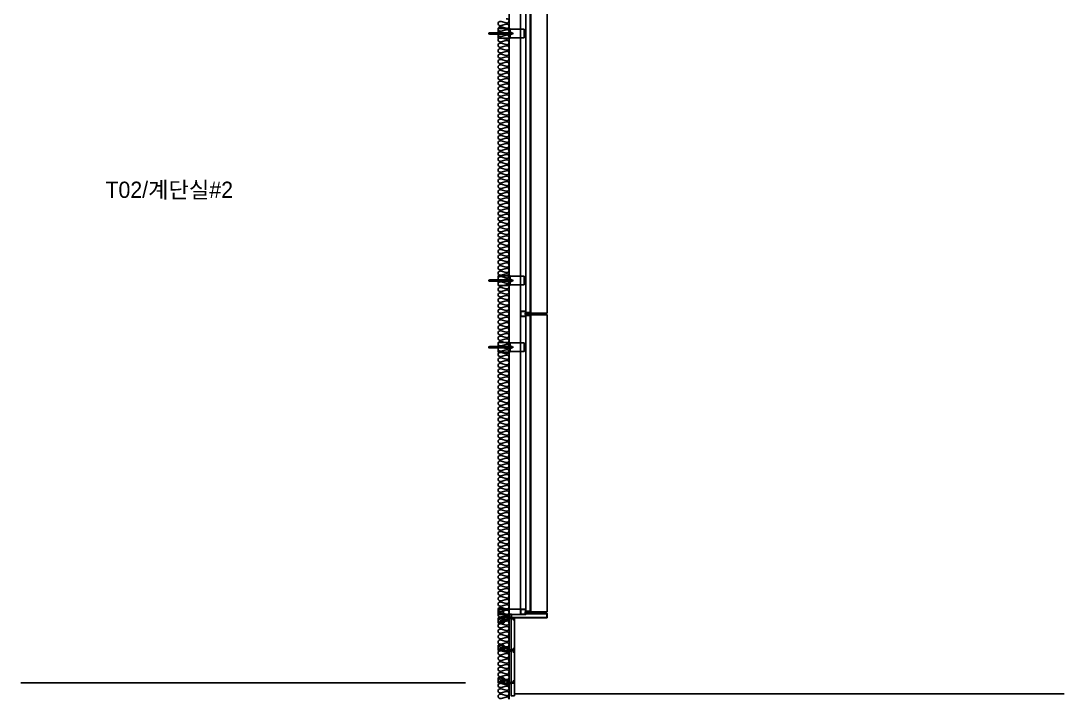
# Model space of a CAD drawing. Header units: millimetres. Extents: x -75040 to 92617, y -36837 to 48530.
# Drawn here: x 83000 to 92617, y -150 to 6101 of the extents above; entities that cross this region are included whole.
import ezdxf
from ezdxf.enums import TextEntityAlignment as Align

# ---------------------------------------------------------------- set-up
doc = ezdxf.new("R2010")
doc.units = ezdxf.units.MM
doc.header["$LTSCALE"] = 60
doc.linetypes.add('ACAD_ISO05W100', pattern=[33, 24, -3, 0, -3, 0, -3])
for name, color, linetype in [('A-ELE-9', 9, 'Continuous'), ('A-ETC', 7, 'Continuous'), ('A-ETC-8', 8, 'Continuous'), ('A-FIN', 6, 'Continuous'), ('A-FIN(EX)', 6, 'Continuous'), ('A-FIN-9', 7, 'Continuous'), ('A-HAT-MATL', 8, 'Continuous'), ('A-SITE', 3, 'ACAD_ISO05W100')]:
    doc.layers.add(name, color=color, linetype=linetype)
doc.layers.add('NOPLOT', color=191, linetype='Continuous', plot=False)
doc.layers.add('NOPLOT-TEXT', color=11, linetype='Continuous', plot=False)
doc.styles.add('Gtx', font='')
doc.styles.get('Gtx').set_extended_font_data('Dotum')

# ---------------------------------------------------------------- blocks, each defined once
blk = doc.blocks.new('A$C632c858f')
at = {"layer": 'A-ETC-8'}
blk.add_arc((-2.8, 0), 24, 341.82483, 18.17517, dxfattribs=at)
blk.add_ellipse((34, 0), major_axis=(7.59, 0), ratio=0.987937, dxfattribs=at)
at = {"layer": 'NOPLOT'}
blk.add_line((0, 0), (58.4, 0), dxfattribs=at)
for points in [[(0, 7.5), (41, 7.5)], [(0, -7.5), (41, -7.5)]]:
    blk.add_lwpolyline(points, dxfattribs=at)
blk = doc.blocks.new('A$Cae507117')
at = {"layer": 'A-ETC-8'}
for points in [[(-50, 0), (-50, -50), (0, -50), (0, 0)], [(-46.8, -3.2), (-46.8, -46.8), (-3.2, -46.8), (-3.2, -3.2)]]:
    blk.add_lwpolyline(points, close=True, dxfattribs=at)
blk = doc.blocks.new('너트 M12')
for p, q in [((-9, 0), (9, 0)), ((-9.5, -9), (-9.5, -0.5)), ((9, -9.5), (-9, -9.5)), ((0, -8.3), (0, -1.2)), ((9.5, -0.5), (9.5, -9))]:
    blk.add_line(p, q)
for centre, start, end in [((-9, -0.5), 90, 180), ((-9, -9), 180, 270), ((9, -0.5), 0, 90), ((9, -9), 270, 0)]:
    blk.add_arc(centre, 0.5, start, end)
at = {"extrusion": (0, 0, -1)}
for centre, major_axis, ratio, start_param, end_param in [((-4.8, -0.9), (-4.75, 0.31), 0.185359, -0.024388, 3.141593), ((4.8, -0.9), (4.75, 0.31), 0.185108, 3.141593, 6.30754), ((-4.8, -8.6), (4.75, 0.31), 0.187111, 0, 3.166211), ((4.8, -8.6), (-4.75, 0.31), 0.185991, 3.117121, 6.283185)]:
    blk.add_ellipse(centre, major_axis=major_axis, ratio=ratio, start_param=start_param, end_param=end_param, dxfattribs=at)
blk = doc.blocks.new('A$C72d8c3b6')
at = {"layer": 'A-ETC-8'}
for p, q in [((94, 0), (-141, 0)), ((-131, 4.5), (-129.5, 6)), ((-121, 4.5), (-131, 4.5)), ((-131, -4.5), (-131, 4.5)), ((-121, 6), (-129.5, 6)), ((-129.5, -6), (-129.5, 6)), ((0, 6), (-109.5, 6)), ((0, 6), (54, 6)), ((54, -6), (54, 6)), ((54, 6), (57, 6)), ((57, -6), (57, 6)), ((71, 4.5), (57, 4.5)), ((57.6, 6.2), (57.6, -6.2)), ((60.6, 6.2), (57.6, 6.2)), ((60.6, 6.2), (75.6, 6.2)), ((61.6, -2), (61.6, 2)), ((65.6, 1.5), (65.6, 2)), ((66.1, 1), (72.7, 1)), ((71, 4.5), (82, 6)), ((76.1, 2.7), (74.3, 1.5)), ((76.6, 5.2), (76.6, 3.5)), ((82, 6), (82.5, 6)), ((84, 4.5), (84, -4.5)), ((-120.8, -4.5), (-131, -4.5)), ((-131, -4.5), (-129.5, -6)), ((-121, -6), (-129.5, -6)), ((-109.5, -6), (0, -6)), ((54, -6), (0, -6)), ((57, -6), (54, -6)), ((71, -4.5), (57, -4.5)), ((60.6, -6.2), (57.6, -6.2)), ((75.6, -6.2), (60.6, -6.2)), ((65.6, -2), (65.6, -1.5)), ((66.1, -1), (72.7, -1)), ((82, -6), (71, -4.5)), ((76.1, -2.7), (74.3, -1.5)), ((76.6, -3.5), (76.6, -5.2)), ((82.5, -6), (82, -6))]:
    blk.add_line(p, q, dxfattribs=at)
for points in [[(-238.5, 40), (-103.5, 40), (-103.5, -40), (-238.5, -40)], [(-109.5, 15), (-109.5, -15), (-111.5, -15), (-111.5, 15)], [(-103.5, -40), (-109.5, -40), (-109.5, 40), (-103.5, 40)], [(-100, 44.5), (-100, -44.5), (0, -44.5), (0, 44.5)]]:
    blk.add_lwpolyline(points, close=True, dxfattribs=at)
blk.add_lwpolyline([(-103.5, 47.5), (-103.5, -47.5, 0.414214), (-102.5, -48.5), (-100, -48.5), (-100, 48.5), (-102.5, 48.5, 0.414214)], format="xyb", close=True, dxfattribs=at)
for centre, radius, start, end in [((63.6, 2), 2, 90, 180), ((63.6, 2), 2, 0, 90), ((66.1, 1.5), 0.5, 180, 270), ((72.7, 4), 3, 270, 303.69007), ((75.6, 5.2), 1, 0, 90), ((75.6, 3.5), 1, 303.69007, 0), ((82.5, 4.5), 1.5, 0, 90), ((63.6, -2), 2, 180, 270), ((63.6, -2), 2, 270, 0), ((66.1, -1.5), 0.5, 90, 180), ((72.7, -4), 3, 56.30993, 90), ((75.6, -5.2), 1, 270, 0), ((75.6, -3.5), 1, 0, 56.30993), ((82.5, -4.5), 1.5, 270, 0)]:
    blk.add_arc(centre, radius, start, end, dxfattribs=at)
at = {"layer": 'A-ETC-8', "rotation": 270}
blk.add_blockref('너트 M12', (-111.5, 0), dxfattribs=at)
blk = doc.blocks.new('석재앵커')
at = {"layer": 'A-ETC'}
for p, q in [((-3.5, 18, 0), (-3.5, 33, 0)), ((-3.5, 33, 0), (-1.5, 33, 0)), ((-3.5, 18, 0), (-1.5, 18, 0)), ((-1.5, 28), (-1.5, 33, 0)), ((-1.5, 28), (60.5, 28)), ((-1.5, 23), (60.5, 23)), ((-1.5, 18, 0), (-1.5, 23)), ((21.5, 28), (21.5, 23)), ((28.5, 23), (27.5, 22)), ((27.5, 22), (27.5, 18)), ((27.5, 18), (77.5, 18)), ((28.5, 23), (77.5, 23)), ((34.5, 29), (34.5, 28)), ((54.5, 29), (34.5, 29)), ((36, 16.5), (36, 18)), ((36, 16.5), (53, 16.5)), ((36.5, 36), (38.5, 37)), ((36.5, 36), (36.5, 30)), ((36.5, 30), (38.5, 29)), ((50.5, 37), (38.5, 37)), ((40, 41.7), (40.8, 42.4)), ((40, 41.7), (40.6, 41.1)), ((49, 41.2), (40, 41.7)), ((40, 40.2), (40.6, 40.7)), ((40, 40.2), (40.6, 39.6)), ((49, 39.7), (40, 40.2)), ((40, 38.7), (40.6, 39.2)), ((40, 38.7), (40.6, 38.1)), ((49, 38.2), (40, 38.7)), ((40, 37.2), (40.6, 37.7)), ((43.5, 37), (40, 37.2)), ((40, 37.2), (40.2, 37)), ((40, 18), (40, 28)), ((40.5, 36), (40.5, 30)), ((40.8, 42.4), (48.2, 42.4)), ((48.2, 42), (40.8, 42.4)), ((40.9, 18), (40.9, 28)), ((44.5, 56), (44.5, 0)), ((48.1, 18), (48.1, 28)), ((48.2, 42), (48.2, 42.4)), ((49, 41.2), (48.2, 42)), ((49, 41.2), (48.4, 40.7)), ((49, 39.7), (48.4, 40.3)), ((49, 39.7), (48.4, 39.2)), ((49, 38.2), (48.4, 38.8)), ((49, 38.2), (48.4, 37.7)), ((48.7, 37), (48.4, 37.3)), ((48.5, 36), (48.5, 30)), ((49, 18), (49, 28)), ((52.5, 36), (50.5, 37)), ((52.5, 30), (50.5, 29)), ((52.5, 36), (52.5, 30)), ((53, 18), (53, 16.5)), ((54.5, 28), (54.5, 29)), ((60.5, 23), (60.5, 28)), ((63.8, 48), (112.5, 48)), ((67.5, 23), (67.5, 18)), ((68.8, 52.5), (68.1, 51.7)), ((68.1, 51.7), (68.1, 44.3)), ((68.5, 44.3), (68.1, 51.7)), ((68.5, 44.3), (68.1, 44.3)), ((69.2, 43.5), (68.5, 44.3)), ((68.8, 52.5), (69.4, 51.9)), ((69.2, 43.5), (68.8, 52.5)), ((69.2, 43.5), (69.8, 44.1)), ((70.3, 52.5), (69.8, 51.9)), ((70.7, 43.5), (70.2, 44.1)), ((70.3, 52.5), (70.9, 51.9)), ((70.7, 43.5), (70.3, 52.5)), ((70.7, 43.5), (71.3, 44.1)), ((71.8, 52.5), (71.3, 51.9)), ((72.2, 43.5), (71.7, 44.1)), ((71.8, 52.5), (72.4, 51.9)), ((72.2, 43.5), (71.8, 52.5)), ((72.2, 43.5), (72.8, 44.1)), ((73.3, 52.5), (72.8, 51.9)), ((73.5, 43.8), (73.2, 44.1)), ((73.5, 49), (73.3, 52.5)), ((73.3, 52.5), (73.5, 52.3)), ((74.5, 56), (73.5, 54)), ((73.5, 42), (73.5, 54)), ((74.5, 40), (73.5, 42)), ((74.5, 56), (80.5, 56)), ((74.5, 52), (80.5, 52)), ((74.5, 44), (80.5, 44)), ((74.5, 40), (80.5, 40)), ((80.5, 56), (81.5, 54)), ((80.5, 40), (81.5, 42)), ((81.5, 38), (81.5, 58)), ((81.5, 58), (82.5, 58)), ((82.5, 38), (81.5, 38)), ((82.5, 67), (83.5, 68)), ((82.5, 67), (82.5, 28)), ((82.5, 52.5), (87.5, 52.5)), ((82.5, 51.6), (87.5, 51.6)), ((82.5, 44.4), (87.5, 44.4)), ((82.5, 43.5), (87.5, 43.5)), ((82.5, 28), (87.5, 28)), ((83.5, 68), (87.5, 68)), ((87.5, 68), (87.5, 28)), ((90.8, 58), (89.8, 58)), ((89.8, 38), (90.8, 38)), ((90.8, 38), (90.8, 58)), ((91.8, 56), (90.8, 54)), ((91.8, 40), (90.8, 42)), ((97.8, 56), (91.8, 56)), ((97.8, 52), (91.8, 52)), ((97.8, 44), (91.8, 44)), ((97.8, 40), (91.8, 40)), ((97.8, 56), (98.8, 54)), ((97.8, 40), (98.8, 42)), ((98.8, 42), (98.8, 54)), ((98.8, 49), (99, 52.5)), ((99, 52.5), (98.8, 52.3)), ((98.8, 43.8), (99.1, 44.1)), ((99, 52.5), (99.5, 51.9)), ((100, 43.5), (99.5, 44.1)), ((100.5, 52.5), (99.9, 51.9)), ((100, 43.5), (100.5, 52.5)), ((100, 43.5), (100.6, 44.1)), ((100.5, 52.5), (101, 51.9)), ((101.5, 43.5), (101, 44.1)), ((102, 52.5), (101.4, 51.9)), ((101.5, 43.5), (102, 52.5)), ((101.5, 43.5), (102.1, 44.1)), ((102, 52.5), (102.5, 51.9)), ((103, 43.5), (102.5, 44.1)), ((103.5, 52.5), (102.9, 51.9)), ((103, 43.5), (103.5, 52.5)), ((103, 43.5), (103.8, 44.3)), ((103.5, 52.5), (104.2, 51.7)), ((103.8, 44.3), (104.2, 51.7)), ((103.8, 44.3), (104.2, 44.3)), ((104.2, 51.7), (104.2, 44.3))]:
    blk.add_line(p, q, dxfattribs=at)
at = {"layer": 'A-ETC', "elevation": 0}
for points in [[(0, 28), (0, 41, 0.8), (-5, 41), (-5, 28)], [(0, 22), (0, 9, -0.8), (-5, 9), (-5, 22)]]:
    blk.add_lwpolyline(points, format="xyb", dxfattribs=at)
at = {"layer": 'A-ETC'}
for centre, radius, start, end in [((44.5, 39.8), 24.8, 249.98404, 290.01596), ((38.4, 34.4), 2.64, 38.34647, 88.52343), ((38.4, 31.6), 2.64, 271.47657, 321.65353), ((44.5, 28.5), 8.5, 61.92751, 118.07249), ((44.5, 37.5), 8.5, 241.92751, 298.07249), ((40.4, 40.9), 0.3, 313.15239, 46.84761), ((40.4, 39.4), 0.3, 313.15239, 46.84761), ((40.4, 37.9), 0.3, 313.15239, 46.84761), ((48.6, 40.5), 0.3, 133.15239, 226.84761), ((48.6, 39), 0.3, 133.15239, 226.84761), ((48.6, 37.5), 0.3, 133.15239, 226.84761), ((50.6, 34.4), 2.64, 91.47657, 141.65353), ((50.6, 31.6), 2.64, 218.34647, 268.52343), ((69.6, 52.1), 0.3, 223.15239, 316.84761), ((70, 43.9), 0.3, 43.15239, 136.84761), ((71.1, 52.1), 0.3, 223.15239, 316.84761), ((71.5, 43.9), 0.3, 43.15239, 136.84761), ((72.6, 52.1), 0.3, 223.15239, 316.84761), ((73, 43.9), 0.3, 43.15239, 136.84761), ((76.1, 54.1), 2.64, 181.47657, 231.65353), ((82, 48), 8.5, 151.92751, 208.07249), ((76.1, 41.9), 2.64, 128.34647, 178.52343), ((77.5, 28), 5, 270, 0), ((77.5, 28), 10, 270, 0), ((78.9, 54.1), 2.64, 308.34647, 358.52343), ((73, 48), 8.5, 331.92751, 28.07249), ((78.9, 41.9), 2.64, 1.47657, 51.65353), ((93.4, 54.1), 2.64, 181.47657, 231.65353), ((99.3, 48), 8.5, 151.92751, 208.07249), ((93.4, 41.9), 2.64, 128.34647, 178.52343), ((96.2, 54.1), 2.64, 308.34647, 358.52343), ((90.3, 48), 8.5, 331.92751, 28.07249), ((96.2, 41.9), 2.64, 1.47657, 51.65353), ((99.3, 43.9), 0.3, 43.15239, 136.84761), ((99.7, 52.1), 0.3, 223.15239, 316.84761), ((100.8, 43.9), 0.3, 43.15239, 136.84761), ((101.2, 52.1), 0.3, 223.15239, 316.84761), ((102.3, 43.9), 0.3, 43.15239, 136.84761), ((102.7, 52.1), 0.3, 223.15239, 316.84761)]:
    blk.add_arc(centre, radius, start, end, dxfattribs=at)
blk = doc.blocks.new('앵커')
at = {"layer": 'A-ETC'}
for p, q in [((-47.4, -42.4), (-2.6, 2.4)), ((-47.4, 2.4), (-2.6, -42.4))]:
    blk.add_line(p, q, dxfattribs=at)
for points in [[(0, -41.8, -0.414214), (-3.2, -45), (-46.8, -45, -0.414214), (-50, -41.8), (-50, 1.8, -0.414214), (-46.8, 5), (-3.2, 5, -0.414214), (0, 1.8)], [(-2.3, 1.8), (-2.3, -41.8, -0.414214), (-3.2, -42.7), (-46.8, -42.7, -0.414214), (-47.7, -41.8), (-47.7, 1.8, -0.414214), (-46.8, 2.7), (-3.2, 2.7, -0.414214)], [(94.2, -46, 0.084515), (95.6, -45.8, 0.091563), (96.7, -45.1, 0.103684), (97.5, -44.1, 0.114254), (97.8, -43, 0.114254), (97.5, -41.9, 0.103684), (96.7, -40.9, 0.091563), (95.6, -40.2, 0.084515), (94.2, -40, 0.084515), (92.9, -40.2, 0.091563), (91.7, -40.9, 0.103684), (91, -41.9, 0.114254), (90.7, -43, 0.114254), (91, -44.1, 0.103684), (91.7, -45.1, 0.091563), (92.9, -45.8, 0.084515)]]:
    blk.add_lwpolyline(points, format="xyb", close=True, dxfattribs=at)
for centre in [(106, -43, 0), (106.8, -43, 0), (107.7, -43, 0)]:
    blk.add_arc(centre, 8.26, 158.7006, 201.29935, dxfattribs=at)
at = {"layer": 'A-ETC', "xscale": -1}
blk.add_blockref('석재앵커', (87.5, -68), dxfattribs=at)
blk = doc.blocks.new('앵커-1')
at = {"layer": 'A-ETC'}
for p, q in [((-91, 45), (-27, 45)), ((-91, 45), (-91, 35, 0)), ((-91, 35, 0), (-89, 35, 0)), ((-89, 40), (-27, 40)), ((-89, 40), (-89, 35, 0)), ((-66, 40), (-66, 45)), ((-60, 46), (-60, 50)), ((-60, 50), (-10, 50)), ((-59, 45), (-60, 46)), ((-59, 45), (-10, 45)), ((-53, 39), (-53, 40)), ((-33, 39), (-53, 39)), ((-51.5, 51.5), (-51.5, 50)), ((-51.5, 51.5), (-34.5, 51.5)), ((-51, 38), (-49, 39)), ((-51, 32), (-51, 38)), ((-51, 32), (-49, 31)), ((-37, 31), (-49, 31)), ((-47.5, 50), (-47.5, 40)), ((-44, 31), (-47.5, 30.8)), ((-47.5, 30.8), (-47.3, 31)), ((-47.5, 30.8), (-46.9, 30.3)), ((-47.5, 29.3), (-46.9, 29.9)), ((-38.5, 29.8), (-47.5, 29.3)), ((-47.5, 29.3), (-46.9, 28.8)), ((-47.5, 27.8), (-46.9, 28.4)), ((-38.5, 28.3), (-47.5, 27.8)), ((-47.5, 27.8), (-46.9, 27.3)), ((-47.5, 26.3), (-46.9, 26.9)), ((-38.5, 26.8), (-47.5, 26.3)), ((-47.5, 26.3), (-46.7, 25.6)), ((-47, 32), (-47, 38)), ((-39.3, 26), (-46.7, 25.6)), ((-46.7, 25.6), (-39.3, 25.6)), ((-46.6, 50), (-46.6, 40)), ((-43, 12), (-43, 68)), ((-39.4, 50), (-39.4, 40)), ((-38.5, 26.8), (-39.3, 26)), ((-39.3, 26), (-39.3, 25.6)), ((-38.8, 31), (-39.1, 30.7)), ((-38.5, 29.8), (-39.1, 30.3)), ((-38.5, 29.8), (-39.1, 29.2)), ((-38.5, 28.3), (-39.1, 28.8)), ((-38.5, 28.3), (-39.1, 27.7)), ((-38.5, 26.8), (-39.1, 27.3)), ((-39, 32), (-39, 38)), ((-38.5, 50), (-38.5, 40)), ((-35, 38), (-37, 39)), ((-35, 32), (-37, 31)), ((-35, 32), (-35, 38)), ((-34.5, 50), (-34.5, 51.5)), ((-33, 40), (-33, 39)), ((-27, 45), (-27, 40)), ((-23.7, 20), (25, 20)), ((-20, 45), (-20, 50)), ((-19, 23.7), (-19.4, 23.7)), ((-19.4, 16.3), (-19.4, 23.7)), ((-19, 23.7), (-19.4, 16.3)), ((-18.7, 15.5), (-19.4, 16.3)), ((-18.2, 24.5), (-19, 23.7)), ((-18.2, 24.5), (-18.7, 15.5)), ((-18.7, 15.5), (-18.1, 16.1)), ((-18.2, 24.5), (-17.7, 23.9)), ((-17.2, 15.5), (-17.7, 16.1)), ((-16.7, 24.5), (-17.3, 23.9)), ((-16.7, 24.5), (-17.2, 15.5)), ((-17.2, 15.5), (-16.6, 16.1)), ((-16.7, 24.5), (-16.2, 23.9)), ((-15.7, 15.5), (-16.2, 16.1)), ((-15.2, 24.5), (-15.8, 23.9)), ((-15.2, 24.5), (-15.7, 15.5)), ((-15.7, 15.5), (-15.1, 16.1)), ((-15.2, 24.5), (-14.7, 23.9)), ((-14.2, 15.5), (-14.7, 16.1)), ((-14, 24.2), (-14.3, 23.9)), ((-14, 19), (-14.2, 15.5)), ((-14.2, 15.5), (-14, 15.7)), ((-13, 28), (-14, 26)), ((-14, 26), (-14, 14)), ((-13, 12), (-14, 14)), ((-13, 28), (-7, 28)), ((-13, 24), (-7, 24)), ((-13, 16), (-7, 16)), ((-13, 12), (-7, 12)), ((-7, 28), (-6, 26)), ((-7, 12), (-6, 14)), ((-6, 30), (-6, 10)), ((-5, 30), (-6, 30)), ((-6, 10), (-5, 10)), ((-5, 40), (0, 40)), ((-5, 1), (-5, 40)), ((-5, 24.5), (0, 24.5)), ((-5, 23.6), (0, 23.6)), ((-5, 16.4), (0, 16.4)), ((-5, 15.5), (0, 15.5)), ((-5, 1), (-4, 0)), ((-4, 0), (0, 0)), ((0, 0), (0, 40)), ((2.3, 30), (3.3, 30)), ((3.3, 10), (2.3, 10)), ((47.4, 42.4), (2.6, -2.4)), ((47.4, -2.4), (2.6, 42.4)), ((3.3, 30), (3.3, 10)), ((4.3, 28), (3.3, 26)), ((4.3, 12), (3.3, 14)), ((10.3, 28), (4.3, 28)), ((10.3, 24), (4.3, 24)), ((10.3, 16), (4.3, 16)), ((10.3, 12), (4.3, 12)), ((10.3, 28), (11.3, 26)), ((10.3, 12), (11.3, 14)), ((11.3, 26), (11.3, 14)), ((11.3, 24.2), (11.6, 23.9)), ((11.3, 19), (11.5, 15.5)), ((11.5, 15.5), (11.3, 15.7)), ((11.5, 15.5), (12, 16.1)), ((12.5, 24.5), (12, 23.9)), ((13, 15.5), (12.4, 16.1)), ((12.5, 24.5), (13.1, 23.9)), ((12.5, 24.5), (13, 15.5)), ((13, 15.5), (13.5, 16.1)), ((14, 24.5), (13.5, 23.9)), ((14.5, 15.5), (13.9, 16.1)), ((14, 24.5), (14.6, 23.9)), ((14, 24.5), (14.5, 15.5)), ((14.5, 15.5), (15, 16.1)), ((15.5, 24.5), (15, 23.9)), ((16, 15.5), (15.4, 16.1)), ((15.5, 24.5), (16, 15.5)), ((15.5, 24.5), (16.3, 23.7)), ((16, 15.5), (16.7, 16.3)), ((16.3, 23.7), (16.7, 23.7)), ((16.3, 23.7), (16.7, 16.3)), ((16.7, 16.3), (16.7, 23.7))]:
    blk.add_line(p, q, dxfattribs=at)
for points in [[(-94.2, 46, 0.084515), (-95.6, 45.8, 0.091563), (-96.7, 45.1, 0.103684), (-97.5, 44.1, 0.114254), (-97.8, 43, 0.114254), (-97.5, 41.9, 0.103684), (-96.7, 40.9, 0.091563), (-95.6, 40.2, 0.084515), (-94.2, 40, 0.084515), (-92.9, 40.2, 0.091563), (-91.7, 40.9, 0.103684), (-91, 41.9, 0.114254), (-90.7, 43, 0.114254), (-91, 44.1, 0.103684), (-91.7, 45.1, 0.091563), (-92.9, 45.8, 0.084515)], [(0, 41.8, -0.414214), (3.2, 45), (46.8, 45, -0.414214), (50, 41.8), (50, -1.8, -0.414214), (46.8, -5), (3.2, -5, -0.414214), (0, -1.8)], [(2.3, -1.8), (2.3, 41.8, -0.414214), (3.2, 42.7), (46.8, 42.7, -0.414214), (47.7, 41.8), (47.7, -1.8, -0.414214), (46.8, -2.7), (3.2, -2.7, -0.414214)]]:
    blk.add_lwpolyline(points, format="xyb", close=True, dxfattribs=at)
at = {"layer": 'A-ETC', "elevation": 0}
blk.add_lwpolyline([(-87.5, 40), (-87.5, 27, -0.8), (-92.5, 27), (-92.5, 40)], format="xyb", dxfattribs=at)
at = {"layer": 'A-ETC'}
for centre, radius, start, end in [((-107.7, 43, 0), 8.26, 338.7006, 21.29935), ((-106.8, 43, 0), 8.26, 338.7006, 21.29935), ((-106, 43, 0), 8.26, 338.7006, 21.29935), ((-43, 28.2), 24.8, 69.98404, 110.01596), ((-49.1, 36.4), 2.64, 38.34647, 88.52343), ((-49.1, 33.6), 2.64, 271.47657, 321.65353), ((-43, 30.5), 8.5, 61.92751, 118.07249), ((-43, 39.5), 8.5, 241.92751, 298.07249), ((-47.1, 30.1), 0.3, 313.15239, 46.84761), ((-47.1, 28.6), 0.3, 313.15239, 46.84761), ((-47.1, 27.1), 0.3, 313.15239, 46.84761), ((-38.9, 30.5), 0.3, 133.15239, 226.84761), ((-38.9, 29), 0.3, 133.15239, 226.84761), ((-38.9, 27.5), 0.3, 133.15239, 226.84761), ((-36.9, 36.4), 2.64, 91.47657, 141.65353), ((-36.9, 33.6), 2.64, 218.34647, 268.52343), ((-17.9, 15.9), 0.3, 43.15239, 136.84761), ((-17.5, 24.1), 0.3, 223.15239, 316.84761), ((-16.4, 15.9), 0.3, 43.15239, 136.84761), ((-16, 24.1), 0.3, 223.15239, 316.84761), ((-14.9, 15.9), 0.3, 43.15239, 136.84761), ((-14.5, 24.1), 0.3, 223.15239, 316.84761), ((-11.4, 26.1), 2.64, 181.47657, 231.65353), ((-5.5, 20), 8.5, 151.92751, 208.07249), ((-11.4, 13.9), 2.64, 128.34647, 178.52343), ((-10, 40), 10, 0, 90), ((-10, 40), 5, 0, 90), ((-8.6, 26.1), 2.64, 308.34647, 358.52343), ((-14.5, 20), 8.5, 331.92751, 28.07249), ((-8.6, 13.9), 2.64, 1.47657, 51.65353), ((5.9, 26.1), 2.64, 181.47657, 231.65353), ((11.8, 20), 8.5, 151.92751, 208.07249), ((5.9, 13.9), 2.64, 128.34647, 178.52343), ((8.7, 26.1), 2.64, 308.34647, 358.52343), ((2.8, 20), 8.5, 331.92751, 28.07249), ((8.7, 13.9), 2.64, 1.47657, 51.65353), ((11.8, 24.1), 0.3, 223.15239, 316.84761), ((12.2, 15.9), 0.3, 43.15239, 136.84761), ((13.3, 24.1), 0.3, 223.15239, 316.84761), ((13.7, 15.9), 0.3, 43.15239, 136.84761), ((14.8, 24.1), 0.3, 223.15239, 316.84761), ((15.2, 15.9), 0.3, 43.15239, 136.84761)]:
    blk.add_arc(centre, radius, start, end, dxfattribs=at)

msp = doc.modelspace()

# ---------------------------------------------------------------- linework, layer by layer
at = {"layer": 'A-ELE-9'}
for points in [[(87700, 6192.5), (87850, 6192.5), (87850, 3407.5), (87700, 3407.5)], [(87700, 3392.5), (87850, 3392.5), (87850, 655), (87700, 655)]]:
    msp.add_lwpolyline(points, dxfattribs=at)
at = {"layer": 'A-ETC'}
msp.add_line((87517.1, 622.3), (87517.1, 638.6), dxfattribs=at)
at = {"layer": 'A-ETC-8'}
for p, q in [((87605, 47009.7), (87605, 680)), ((87655, 680), (87655, 47009.7)), ((87605, 680), (87450, 680)), ((87450, 630), (87605, 630))]:
    msp.add_line(p, q, dxfattribs=at)
for points in [[(87692, 3411.5), (87657, 3411.5), (87657, 3400.5), (87655, 3400.5), (87655, 3413.5), (87690.3, 3413.5, -0.226541), (87694, 3417.2), (87694, 3431.9), (87696, 3431.9), (87696, 3415.5, 0.414214)], [(87692, 3388.5), (87657, 3388.5), (87657, 3399.5), (87655, 3399.5), (87655, 3386.5), (87690.3, 3386.5, 0.226541), (87694, 3382.8), (87694, 3368.1), (87696, 3368.1), (87696, 3384.5, -0.414214)], [(87692, 659), (87657, 659), (87657, 648), (87655, 648), (87655, 661), (87690.3, 661, -0.226541), (87694, 664.7), (87694, 679.4), (87696, 679.4), (87696, 663, 0.414214)]]:
    msp.add_lwpolyline(points, format="xyb", close=True, dxfattribs=at)
at = {"layer": 'A-FIN'}
msp.add_line((83000, 0, 0), (87100, 0, 0), dxfattribs=at)
for points in [[(87659, 6188.5), (87659, 6192.5), (87700, 6192.5), (87700, 3407.5), (87659, 3407.5), (87659, 3411.5), (87696, 3411.5), (87696, 6188.5), (87659, 6188.5)], [(87659, 659), (87659, 655), (87700, 655), (87700, 3392.5), (87659, 3392.5), (87659, 3388.5), (87696, 3388.5), (87696, 659), (87659, 659)]]:
    msp.add_lwpolyline(points, close=True, dxfattribs=at)
at = {"layer": 'A-FIN(EX)'}
for points in [[(87520, 594), (87520, 303), (87550, 303), (87550, 594)], [(87520, 297), (87520, 3), (87550, 3), (87550, 297)]]:
    msp.add_lwpolyline(points, close=True, dxfattribs=at)
msp.add_lwpolyline([(87550, -120), (87550, -3), (87520, -3), (87520, -120), (87550, -120)], dxfattribs=at)
at = {"layer": 'A-FIN-9'}
msp.add_lwpolyline([(87520, 600), (87520, 627), (87513, 627), (87513, 627), (87513, 630), (87523, 630), (87523, 603), (87847, 603), (87847, 637), (87655, 637), (87655, 647), (87658, 647), (87658, 647), (87658, 640), (87850, 640), (87850, 600)], close=True, dxfattribs=at)
at = {"layer": 'A-HAT-MATL'}
msp.add_line((87500, -150), (87500, 47009.7), dxfattribs=at)
msp.add_lwpolyline([(87500, -150, 0.010025), (87500, -149.2, 0.524856), (87472.9, -130.5), (87427.1, -142.9, -1.449198), (87427.1, -105.5), (87472.9, -117.9, 0.524856), (87500, -99.2, 0.524856), (87472.9, -80.5), (87427.1, -92.9, -1.449198), (87427.1, -55.5), (87472.9, -67.9, 0.524856), (87500, -49.2, 0.524856), (87472.9, -30.5), (87427.1, -42.9, -1.449198), (87427.1, -5.5), (87472.9, -17.9, 0.524856), (87500, 0.8, 0.524856), (87472.9, 19.5), (87427.1, 7.1, -1.449198), (87427.1, 44.5), (87472.9, 32.1, 0.524856), (87500, 50.8, 0.524856), (87472.9, 69.5), (87427.1, 57.1, -1.449198), (87427.1, 94.5), (87472.9, 82.1, 0.524856), (87500, 100.8, 0.524856), (87472.9, 119.5), (87427.1, 107.1, -1.449198), (87427.1, 144.5), (87472.9, 132.1, 0.524856), (87500, 150.8, 0.524856), (87472.9, 169.5), (87427.1, 157.1, -1.449198), (87427.1, 194.5), (87472.9, 182.1, 0.524856), (87500, 200.8, 0.524856), (87472.9, 219.5), (87427.1, 207.1, -1.449198), (87427.1, 244.5), (87472.9, 232.1, 0.524856), (87500, 250.8, 0.524856), (87472.9, 269.5), (87427.1, 257.1, -1.449198), (87427.1, 294.5), (87472.9, 282.1, 0.524856), (87500, 300.8, 0.524856), (87472.9, 319.5), (87427.1, 307.1, -1.449198), (87427.1, 344.5), (87472.9, 332.1, 0.524856), (87500, 350.8, 0.524856), (87472.9, 369.5), (87427.1, 357.1, -1.449198), (87427.1, 394.5), (87472.9, 382.1, 0.524856), (87500, 400.8, 0.524856), (87472.9, 419.5), (87427.1, 407.1, -1.449198), (87427.1, 444.5), (87472.9, 432.1, 0.524856), (87500, 450.8, 0.524856), (87472.9, 469.5), (87427.1, 457.1, -1.449198), (87427.1, 494.5), (87472.9, 482.1, 0.524856), (87500, 500.8, 0.524856), (87472.9, 519.5), (87427.1, 507.1, -1.449198), (87427.1, 544.5), (87472.9, 532.1, 0.524856), (87500, 550.8, 0.524856), (87472.9, 569.5), (87427.1, 557.1, -1.449198), (87427.1, 594.5), (87472.9, 582.1, 0.524856), (87500, 600.8, 0.524856), (87472.9, 619.5), (87427.1, 607.1, -1.449198), (87427.1, 644.5), (87472.9, 632.1, 0.524856), (87500, 650.8, 0.524856), (87472.9, 669.5), (87427.1, 657.1, -1.449198), (87427.1, 694.5), (87472.9, 682.1, 0.524856), (87500, 700.8, 0.524856), (87472.9, 719.5), (87427.1, 707.1, -1.449198), (87427.1, 744.5), (87472.9, 732.1, 0.524856), (87500, 750.8, 0.524856), (87472.9, 769.5), (87427.1, 757.1, -1.449198), (87427.1, 794.5), (87472.9, 782.1, 0.524856), (87500, 800.8, 0.524856), (87472.9, 819.5), (87427.1, 807.1, -1.449198), (87427.1, 844.5), (87472.9, 832.1, 0.524856), (87500, 850.8, 0.524856), (87472.9, 869.5), (87427.1, 857.1, -1.449198), (87427.1, 894.5), (87472.9, 882.1, 0.524856), (87500, 900.8, 0.524856), (87472.9, 919.5), (87427.1, 907.1, -1.449198), (87427.1, 944.5), (87472.9, 932.1, 0.524856), (87500, 950.8, 0.524856), (87472.9, 969.5), (87427.1, 957.1, -1.449198), (87427.1, 994.5), (87472.9, 982.1, 0.524856), (87500, 1000.8, 0.524856), (87472.9, 1019.5), (87427.1, 1007.1, -1.449198), (87427.1, 1044.5), (87472.9, 1032.1, 0.524856), (87500, 1050.8, 0.524856), (87472.9, 1069.5), (87427.1, 1057.1, -1.449198), (87427.1, 1094.5), (87472.9, 1082.1, 0.524856), (87500, 1100.8, 0.524856), (87472.9, 1119.5), (87427.1, 1107.1, -1.449198), (87427.1, 1144.5), (87472.9, 1132.1, 0.524856), (87500, 1150.8, 0.524856), (87472.9, 1169.5), (87427.1, 1157.1, -1.449198), (87427.1, 1194.5), (87472.9, 1182.1, 0.524856), (87500, 1200.8, 0.524856), (87472.9, 1219.5), (87427.1, 1207.1, -1.449198), (87427.1, 1244.5), (87472.9, 1232.1, 0.524856), (87500, 1250.8, 0.524856), (87472.9, 1269.5), (87427.1, 1257.1, -1.449198), (87427.1, 1294.5), (87472.9, 1282.1, 0.524856), (87500, 1300.8, 0.524856), (87472.9, 1319.5), (87427.1, 1307.1, -1.449198), (87427.1, 1344.5), (87472.9, 1332.1, 0.524856), (87500, 1350.8, 0.524856), (87472.9, 1369.5), (87427.1, 1357.1, -1.449198), (87427.1, 1394.5), (87472.9, 1382.1, 0.524856), (87500, 1400.8, 0.524856), (87472.9, 1419.5), (87427.1, 1407.1, -1.449198), (87427.1, 1444.5), (87472.9, 1432.1, 0.524856), (87500, 1450.8, 0.524856), (87472.9, 1469.5), (87427.1, 1457.1, -1.449198), (87427.1, 1494.5), (87472.9, 1482.1, 0.524856), (87500, 1500.8, 0.524856), (87472.9, 1519.5), (87427.1, 1507.1, -1.449198), (87427.1, 1544.5), (87472.9, 1532.1, 0.524856), (87500, 1550.8, 0.524856), (87472.9, 1569.5), (87427.1, 1557.1, -1.449198), (87427.1, 1594.5), (87472.9, 1582.1, 0.524856), (87500, 1600.8, 0.524856), (87472.9, 1619.5), (87427.1, 1607.1, -1.449198), (87427.1, 1644.5), (87472.9, 1632.1, 0.524856), (87500, 1650.8, 0.524856), (87472.9, 1669.5), (87427.1, 1657.1, -1.449198), (87427.1, 1694.5), (87472.9, 1682.1, 0.524856), (87500, 1700.8, 0.524856), (87472.9, 1719.5), (87427.1, 1707.1, -1.449198), (87427.1, 1744.5), (87472.9, 1732.1, 0.524856), (87500, 1750.8, 0.524856), (87472.9, 1769.5), (87427.1, 1757.1, -1.449198), (87427.1, 1794.5), (87472.9, 1782.1, 0.524856), (87500, 1800.8, 0.524856), (87472.9, 1819.5), (87427.1, 1807.1, -1.449198), (87427.1, 1844.5), (87472.9, 1832.1, 0.524856), (87500, 1850.8, 0.524856), (87472.9, 1869.5), (87427.1, 1857.1, -1.449198), (87427.1, 1894.5), (87472.9, 1882.1, 0.524856), (87500, 1900.8, 0.524856), (87472.9, 1919.5), (87427.1, 1907.1, -1.449198), (87427.1, 1944.5), (87472.9, 1932.1, 0.524856), (87500, 1950.8, 0.524856), (87472.9, 1969.5), (87427.1, 1957.1, -1.449198), (87427.1, 1994.5), (87472.9, 1982.1, 0.524856), (87500, 2000.8, 0.524856), (87472.9, 2019.5), (87427.1, 2007.1, -1.449198), (87427.1, 2044.5), (87472.9, 2032.1, 0.524856), (87500, 2050.8, 0.524856), (87472.9, 2069.5), (87427.1, 2057.1, -1.449198), (87427.1, 2094.5), (87472.9, 2082.1, 0.524856), (87500, 2100.8, 0.524856), (87472.9, 2119.5), (87427.1, 2107.1, -1.449198), (87427.1, 2144.5), (87472.9, 2132.1, 0.524856), (87500, 2150.8, 0.524856), (87472.9, 2169.5), (87427.1, 2157.1, -1.449198), (87427.1, 2194.5), (87472.9, 2182.1, 0.524856), (87500, 2200.8, 0.524856), (87472.9, 2219.5), (87427.1, 2207.1, -1.449198), (87427.1, 2244.5), (87472.9, 2232.1, 0.524856), (87500, 2250.8, 0.524856), (87472.9, 2269.5), (87427.1, 2257.1, -1.449198), (87427.1, 2294.5), (87472.9, 2282.1, 0.524856), (87500, 2300.8, 0.524856), (87472.9, 2319.5), (87427.1, 2307.1, -1.449198), (87427.1, 2344.5), (87472.9, 2332.1, 0.524856), (87500, 2350.8, 0.524856), (87472.9, 2369.5), (87427.1, 2357.1, -1.449198), (87427.1, 2394.5), (87472.9, 2382.1, 0.524856), (87500, 2400.8, 0.524856), (87472.9, 2419.5), (87427.1, 2407.1, -1.449198), (87427.1, 2444.5), (87472.9, 2432.1, 0.524856), (87500, 2450.8, 0.524856), (87472.9, 2469.5), (87427.1, 2457.1, -1.449198), (87427.1, 2494.5), (87472.9, 2482.1, 0.524856), (87500, 2500.8, 0.524856), (87472.9, 2519.5), (87427.1, 2507.1, -1.449198), (87427.1, 2544.5), (87472.9, 2532.1, 0.524856), (87500, 2550.8, 0.524856), (87472.9, 2569.5), (87427.1, 2557.1, -1.449198), (87427.1, 2594.5), (87472.9, 2582.1, 0.524856), (87500, 2600.8, 0.524856), (87472.9, 2619.5), (87427.1, 2607.1, -1.449198), (87427.1, 2644.5), (87472.9, 2632.1, 0.524856), (87500, 2650.8, 0.524856), (87472.9, 2669.5), (87427.1, 2657.1, -1.449198), (87427.1, 2694.5), (87472.9, 2682.1, 0.524856), (87500, 2700.8, 0.524856), (87472.9, 2719.5), (87427.1, 2707.1, -1.449198), (87427.1, 2744.5), (87472.9, 2732.1, 0.524856), (87500, 2750.8, 0.524856), (87472.9, 2769.5), (87427.1, 2757.1, -1.449198), (87427.1, 2794.5), (87472.9, 2782.1, 0.524856), (87500, 2800.8, 0.524856), (87472.9, 2819.5), (87427.1, 2807.1, -1.449198), (87427.1, 2844.5), (87472.9, 2832.1, 0.524856), (87500, 2850.8, 0.524856), (87472.9, 2869.5), (87427.1, 2857.1, -1.449198), (87427.1, 2894.5), (87472.9, 2882.1, 0.524856), (87500, 2900.8, 0.524856), (87472.9, 2919.5), (87427.1, 2907.1, -1.449198), (87427.1, 2944.5), (87472.9, 2932.1, 0.524856), (87500, 2950.8, 0.524856), (87472.9, 2969.5), (87427.1, 2957.1, -1.449198), (87427.1, 2994.5), (87472.9, 2982.1, 0.524856), (87500, 3000.8, 0.524856), (87472.9, 3019.5), (87427.1, 3007.1, -1.449198), (87427.1, 3044.5), (87472.9, 3032.1, 0.524856), (87500, 3050.8, 0.524856), (87472.9, 3069.5), (87427.1, 3057.1, -1.449198), (87427.1, 3094.5), (87472.9, 3082.1, 0.524856), (87500, 3100.8, 0.524856), (87472.9, 3119.5), (87427.1, 3107.1, -1.449198), (87427.1, 3144.5), (87472.9, 3132.1, 0.524856), (87500, 3150.8, 0.524856), (87472.9, 3169.5), (87427.1, 3157.1, -1.449198), (87427.1, 3194.5), (87472.9, 3182.1, 0.524856), (87500, 3200.8, 0.524856), (87472.9, 3219.5), (87427.1, 3207.1, -1.449198), (87427.1, 3244.5), (87472.9, 3232.1, 0.524856), (87500, 3250.8, 0.524856), (87472.9, 3269.5), (87427.1, 3257.1, -1.449198), (87427.1, 3294.5), (87472.9, 3282.1, 0.524856), (87500, 3300.8, 0.524856), (87472.9, 3319.5), (87427.1, 3307.1, -1.449198), (87427.1, 3344.5), (87472.9, 3332.1, 0.524856), (87500, 3350.8, 0.524856), (87472.9, 3369.5), (87427.1, 3357.1, -1.449198), (87427.1, 3394.5), (87472.9, 3382.1, 0.524856), (87500, 3400.8, 0.524856), (87472.9, 3419.5), (87427.1, 3407.1, -1.449198), (87427.1, 3444.5), (87472.9, 3432.1, 0.524856), (87500, 3450.8, 0.524856), (87472.9, 3469.5), (87427.1, 3457.1, -1.449198), (87427.1, 3494.5), (87472.9, 3482.1, 0.524856), (87500, 3500.8, 0.524856), (87472.9, 3519.5), (87427.1, 3507.1, -1.449198), (87427.1, 3544.5), (87472.9, 3532.1, 0.524856), (87500, 3550.8, 0.524856), (87472.9, 3569.5), (87427.1, 3557.1, -1.449198), (87427.1, 3594.5), (87472.9, 3582.1, 0.524856), (87500, 3600.8, 0.524856), (87472.9, 3619.5), (87427.1, 3607.1, -1.449198), (87427.1, 3644.5), (87472.9, 3632.1, 0.524856), (87500, 3650.8, 0.524856), (87472.9, 3669.5), (87427.1, 3657.1, -1.449198), (87427.1, 3694.5), (87472.9, 3682.1, 0.524856), (87500, 3700.8, 0.524856), (87472.9, 3719.5), (87427.1, 3707.1, -1.449198), (87427.1, 3744.5), (87472.9, 3732.1, 0.524856), (87500, 3750.8, 0.524856), (87472.9, 3769.5), (87427.1, 3757.1, -1.449198), (87427.1, 3794.5), (87472.9, 3782.1, 0.524856), (87500, 3800.8, 0.524856), (87472.9, 3819.5), (87427.1, 3807.1, -1.449198), (87427.1, 3844.5), (87472.9, 3832.1, 0.524856), (87500, 3850.8, 0.524856), (87472.9, 3869.5), (87427.1, 3857.1, -1.449198), (87427.1, 3894.5), (87472.9, 3882.1, 0.524856), (87500, 3900.8, 0.524856), (87472.9, 3919.5), (87427.1, 3907.1, -1.449198), (87427.1, 3944.5), (87472.9, 3932.1, 0.524856), (87500, 3950.8, 0.524856), (87472.9, 3969.5), (87427.1, 3957.1, -1.449198), (87427.1, 3994.5), (87472.9, 3982.1, 0.524856), (87500, 4000.8, 0.524856), (87472.9, 4019.5), (87427.1, 4007.1, -1.449198), (87427.1, 4044.5), (87472.9, 4032.1, 0.524856), (87500, 4050.8, 0.524856), (87472.9, 4069.5), (87427.1, 4057.1, -1.449198), (87427.1, 4094.5), (87472.9, 4082.1, 0.524856), (87500, 4100.8, 0.524856), (87472.9, 4119.5), (87427.1, 4107.1, -1.449198), (87427.1, 4144.5), (87472.9, 4132.1, 0.524856), (87500, 4150.8, 0.524856), (87472.9, 4169.5), (87427.1, 4157.1, -1.449198), (87427.1, 4194.5), (87472.9, 4182.1, 0.524856), (87500, 4200.8, 0.524856), (87472.9, 4219.5), (87427.1, 4207.1, -1.449198), (87427.1, 4244.5), (87472.9, 4232.1, 0.524856), (87500, 4250.8, 0.524856), (87472.9, 4269.5), (87427.1, 4257.1, -1.449198), (87427.1, 4294.5), (87472.9, 4282.1, 0.524856), (87500, 4300.8, 0.524856), (87472.9, 4319.5), (87427.1, 4307.1, -1.449198), (87427.1, 4344.5), (87472.9, 4332.1, 0.524856), (87500, 4350.8, 0.524856), (87472.9, 4369.5), (87427.1, 4357.1, -1.449198), (87427.1, 4394.5), (87472.9, 4382.1, 0.524856), (87500, 4400.8, 0.524856), (87472.9, 4419.5), (87427.1, 4407.1, -1.449198), (87427.1, 4444.5), (87472.9, 4432.1, 0.524856), (87500, 4450.8, 0.524856), (87472.9, 4469.5), (87427.1, 4457.1, -1.449198), (87427.1, 4494.5), (87472.9, 4482.1, 0.524856), (87500, 4500.8, 0.524856), (87472.9, 4519.5), (87427.1, 4507.1, -1.449198), (87427.1, 4544.5), (87472.9, 4532.1, 0.524856), (87500, 4550.8, 0.524856), (87472.9, 4569.5), (87427.1, 4557.1, -1.449198), (87427.1, 4594.5), (87472.9, 4582.1, 0.524856), (87500, 4600.8, 0.524856), (87472.9, 4619.5), (87427.1, 4607.1, -1.449198), (87427.1, 4644.5), (87472.9, 4632.1, 0.524856), (87500, 4650.8, 0.524856), (87472.9, 4669.5), (87427.1, 4657.1, -1.449198), (87427.1, 4694.5), (87472.9, 4682.1, 0.524856), (87500, 4700.8, 0.524856), (87472.9, 4719.5), (87427.1, 4707.1, -1.449198), (87427.1, 4744.5), (87472.9, 4732.1, 0.524856), (87500, 4750.8, 0.524856), (87472.9, 4769.5), (87427.1, 4757.1, -1.449198), (87427.1, 4794.5), (87472.9, 4782.1, 0.524856), (87500, 4800.8, 0.524856), (87472.9, 4819.5), (87427.1, 4807.1, -1.449198), (87427.1, 4844.5), (87472.9, 4832.1, 0.524856), (87500, 4850.8, 0.524856), (87472.9, 4869.5), (87427.1, 4857.1, -1.449198), (87427.1, 4894.5), (87472.9, 4882.1, 0.524856), (87500, 4900.8, 0.524856), (87472.9, 4919.5), (87427.1, 4907.1, -1.449198), (87427.1, 4944.5), (87472.9, 4932.1, 0.524856), (87500, 4950.8, 0.524856), (87472.9, 4969.5), (87427.1, 4957.1, -1.449198), (87427.1, 4994.5), (87472.9, 4982.1, 0.524856), (87500, 5000.8, 0.524856), (87472.9, 5019.5), (87427.1, 5007.1, -1.449198), (87427.1, 5044.5), (87472.9, 5032.1, 0.524856), (87500, 5050.8, 0.524856), (87472.9, 5069.5), (87427.1, 5057.1, -1.449198), (87427.1, 5094.5), (87472.9, 5082.1, 0.524856), (87500, 5100.8, 0.524856), (87472.9, 5119.5), (87427.1, 5107.1, -1.449198), (87427.1, 5144.5), (87472.9, 5132.1, 0.524856), (87500, 5150.8, 0.524856), (87472.9, 5169.5), (87427.1, 5157.1, -1.449198), (87427.1, 5194.5), (87472.9, 5182.1, 0.524856), (87500, 5200.8, 0.524856), (87472.9, 5219.5), (87427.1, 5207.1, -1.449198), (87427.1, 5244.5), (87472.9, 5232.1, 0.524856), (87500, 5250.8, 0.524856), (87472.9, 5269.5), (87427.1, 5257.1, -1.449198), (87427.1, 5294.5), (87472.9, 5282.1, 0.524856), (87500, 5300.8, 0.524856), (87472.9, 5319.5), (87427.1, 5307.1, -1.449198), (87427.1, 5344.5), (87472.9, 5332.1, 0.524856), (87500, 5350.8, 0.524856), (87472.9, 5369.5), (87427.1, 5357.1, -1.449198), (87427.1, 5394.5), (87472.9, 5382.1, 0.524856), (87500, 5400.8, 0.524856), (87472.9, 5419.5), (87427.1, 5407.1, -1.449198), (87427.1, 5444.5), (87472.9, 5432.1, 0.524856), (87500, 5450.8, 0.524856), (87472.9, 5469.5), (87427.1, 5457.1, -1.449198), (87427.1, 5494.5), (87472.9, 5482.1, 0.524856), (87500, 5500.8, 0.524856), (87472.9, 5519.5), (87427.1, 5507.1, -1.449198), (87427.1, 5544.5), (87472.9, 5532.1, 0.524856), (87500, 5550.8, 0.524856), (87472.9, 5569.5), (87427.1, 5557.1, -1.449198), (87427.1, 5594.5), (87472.9, 5582.1, 0.524856), (87500, 5600.8, 0.524856), (87472.9, 5619.5), (87427.1, 5607.1, -1.449198), (87427.1, 5644.5), (87472.9, 5632.1, 0.524856), (87500, 5650.8, 0.524856), (87472.9, 5669.5), (87427.1, 5657.1, -1.449198), (87427.1, 5694.5), (87472.9, 5682.1, 0.524856), (87500, 5700.8, 0.524856), (87472.9, 5719.5), (87427.1, 5707.1, -1.449198), (87427.1, 5744.5), (87472.9, 5732.1, 0.524856), (87500, 5750.8, 0.524856), (87472.9, 5769.5), (87427.1, 5757.1, -1.449198), (87427.1, 5794.5), (87472.9, 5782.1, 0.524856), (87500, 5800.8, 0.524856), (87472.9, 5819.5), (87427.1, 5807.1, -1.449198), (87427.1, 5844.5), (87472.9, 5832.1, 0.524856), (87500, 5850.8, 0.524856), (87472.9, 5869.5), (87427.1, 5857.1, -1.449198), (87427.1, 5894.5), (87472.9, 5882.1, 0.524856), (87500, 5900.8, 0.524856), (87472.9, 5919.5), (87427.1, 5907.1, -1.449198), (87427.1, 5944.5), (87472.9, 5932.1, 0.524856), (87500, 5950.8, 0.524856), (87472.9, 5969.5), (87427.1, 5957.1, -1.449198), (87427.1, 5994.5), (87472.9, 5982.1, 0.524856), (87500, 6000.8, 0.524856), (87472.9, 6019.5), (87427.1, 6007.1, -1.449198), (87427.1, 6044.5), (87472.9, 6032.1, 0.524856), (87500, 6050.8, 0.524856), (87472.9, 6069.5), (87427.1, 6057.1, -1.449198), (87427.1, 6094.5), (87472.9, 6082.1, 0.524856), (87500, 6100.8, 0.524856), (87472.9, 6119.5)], format="xyb", dxfattribs=at)
at = {"layer": 'A-SITE', "linetype": 'Continuous'}
msp.add_line((92616.7, -100), (87550, -100), dxfattribs=at)

# ---------------------------------------------------------------- block references
at = {"layer": 'A-ETC', "xscale": -1}
msp.add_blockref('앵커-1', (87450, 554), dxfattribs=at)
at = {"layer": 'A-ETC'}
msp.add_blockref('앵커', (87450, 343), dxfattribs=at)
at = {"layer": 'A-ETC', "rotation": 180}
msp.add_blockref('앵커-1', (87450, 43), dxfattribs=at)
at = {"layer": 'A-ETC-8', "xscale": -1}
for name, p in [('A$C72d8c3b6', (87400, 5985)), ('A$C72d8c3b6', (87400, 3092.5)), ('A$Cae507117', (87400, 680)), ('A$Cae507117', (87605, 680)), ('A$C632c858f', (87700, 647.5))]:
    msp.add_blockref(name, p, dxfattribs=at)
at = {"layer": 'A-ETC-8', "rotation": 180}
for name, p in [('A$C72d8c3b6', (87400, 3707.5)), ('A$Cae507117', (87605, 3375)), ('A$C632c858f', (87700, 3400))]:
    msp.add_blockref(name, p, dxfattribs=at)

# ---------------------------------------------------------------- texts
at = {"layer": 'NOPLOT-TEXT', "style": 'Gtx'}
msp.add_text('T02/계단실#2', height=150, dxfattribs=at).set_placement((84367.8, 4545.7), align=Align.MIDDLE)

doc.saveas('drawing.dxf')
